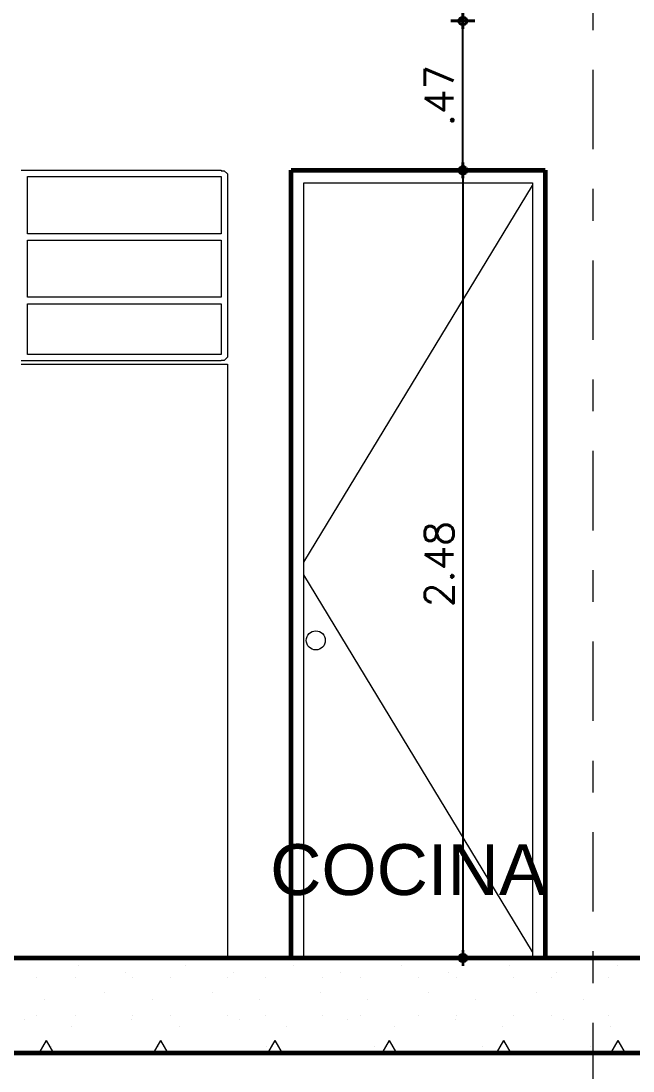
# Model space of a CAD drawing. Header units: metres. Extents: x -50 to 76, y -61 to 14.
# Drawn here: x 51.63 to 53.557, y -39.152 to -35.846 of the extents above; entities that cross this region are included whole.
import ezdxf

# ---------------------------------------------------------------- set-up
doc = ezdxf.new("R2010")
doc.units = ezdxf.units.M
doc.header["$MEASUREMENT"] = 0
doc.linetypes.add('CENTERX2', pattern=[4, 2.5, -0.5, 0.5, -0.5])
doc.linetypes.add('DASHDOT2', pattern=[0.5, 0.25, -0.125, 0, -0.125])
for name, color, linetype, lineweight in [('1 CALCAS', 255, 'Continuous', 60), ('1 MUEBLES', 46, 'Continuous', 18), ('1 PUERTAS', 251, 'Continuous', 18), ('1 TEXTOS', 4, 'Continuous', 20), ('COTAS', 251, 'Continuous', 35), ('EJES', 251, 'CENTERX2', 0)]:
    doc.layers.add(name, color=color, linetype=linetype, lineweight=lineweight)
doc.layers.add('Nuevo_1 PLACA 1ER PISO_Pluma_Nº__169', color=7, linetype='Continuous', lineweight=13, true_color=0x68b353)
doc.styles.add('cotas', font='romans.shx')
doc.styles.add('Estilo_Generado_1', font='arial.ttf')
doc.dimstyles.new('COT-50', dxfattribs={"dimscale": 0.5, "dimtxt": 0.18, "dimasz": 0.05, "dimexe": 0.08, "dimexo": 0.1, "dimgap": 0.06, "dimtad": 1, "dimzin": 4, "dimdsep": 46, "dimtxsty": 'cotas', "dimblk1": 'COTA', "dimblk2": 'COTA', "dimsah": 1, "dimcen": 0.09, "dimse1": 1, "dimse2": 1, "dimclrd": 256, "dimclre": 253, "dimclrt": 14, "dimadec": 0, "dimazin": 0, "dimtfac": 1, "dimtix": 1, "dimtmove": 0, "dimatfit": 3, "dimldrblk": 'COTA', "dimfxl": 1, "dimtfill": 1, "dimtfillclr": 256, "dimtolj": 1, "dimtzin": 12, "dimarcsym": 0})

# ---------------------------------------------------------------- blocks, each defined once
blk = doc.blocks.new('COTA')
for p, q in [((0, 1.5), (0, -1.5)), ((-1, 0), (1, 0))]:
    blk.add_line(p, q)
blk.add_circle((0, 0), 0.5)
blk = doc.blocks.new('*D923')
at = {"layer": 'COTAS', "lineweight": -2, "transparency": 16777216}
blk.add_line((53.0212, -36.3413), (53.0212, -38.7713), dxfattribs=at)
at = {"layer": 'Defpoints', "color": 0, "transparency": 16777216}
for p in [(53.2801, -36.3163), (53.0212, -38.7963), (53.2801, -38.7963)]:
    blk.add_point(p, dxfattribs=at)
at = {"layer": 'COTAS', "lineweight": -2, "transparency": 16777216, "xscale": 0.025, "yscale": 0.025, "zscale": 0.025}
for p, rotation in [((53.0212, -36.3163), 90), ((53.0212, -38.7963), 270)]:
    blk.add_blockref('COTA', p, dxfattribs=dict(at, rotation=rotation))
at = {"layer": 'COTAS', "color": 14, "transparency": 16777216, "insert": (52.9462, -37.5563), "char_height": 0.09, "attachment_point": 5, "rotation": 90, "style": 'cotas', "bg_fill": 3, "box_fill_scale": 1.25, "bg_fill_color": 256, "bg_fill_true_color": 13158600, "bg_fill_transparency": 0}
blk.add_mtext('\\A1;2.48', dxfattribs=at)
blk = doc.blocks.new('*D924')
at = {"layer": 'COTAS', "lineweight": -2, "transparency": 16777216}
blk.add_line((53.0212, -36.2913), (53.0212, -35.8713), dxfattribs=at)
at = {"layer": 'Defpoints', "color": 0, "transparency": 16777216}
for p in [(53.0212, -35.8463), (53.2801, -35.8463), (53.2801, -36.3163)]:
    blk.add_point(p, dxfattribs=at)
at = {"layer": 'COTAS', "lineweight": -2, "transparency": 16777216, "xscale": 0.025, "yscale": 0.025, "zscale": 0.025}
for p, rotation in [((53.0212, -35.8463), 90), ((53.0212, -36.3163), 270)]:
    blk.add_blockref('COTA', p, dxfattribs=dict(at, rotation=rotation))
at = {"layer": 'COTAS', "color": 14, "transparency": 16777216, "insert": (52.9462, -36.0813), "char_height": 0.09, "attachment_point": 5, "rotation": 90, "style": 'cotas', "bg_fill": 3, "box_fill_scale": 1.25, "bg_fill_color": 256, "bg_fill_true_color": 13158600, "bg_fill_transparency": 0}
blk.add_mtext('\\A1;.47', dxfattribs=at)
blk = doc.blocks.new('*D925')
at = {"layer": 'COTAS', "lineweight": -2, "transparency": 16777216}
blk.add_line((53.0212, -35.8213), (53.0212, -35.5713), dxfattribs=at)
at = {"layer": 'Defpoints', "color": 0, "transparency": 16777216}
for p in [(50.2801, -35.5463), (53.0212, -35.5463), (50.2801, -35.8463)]:
    blk.add_point(p, dxfattribs=at)
at = {"layer": 'COTAS', "lineweight": -2, "transparency": 16777216, "xscale": 0.025, "yscale": 0.025, "zscale": 0.025}
for p, rotation in [((53.0212, -35.5463), 90), ((53.0212, -35.8463), 270)]:
    blk.add_blockref('COTA', p, dxfattribs=dict(at, rotation=rotation))
at = {"layer": 'COTAS', "color": 14, "transparency": 16777216, "insert": (52.9462, -35.6963), "char_height": 0.09, "attachment_point": 5, "rotation": 90, "style": 'cotas', "bg_fill": 3, "box_fill_scale": 1.25, "bg_fill_color": 256, "bg_fill_true_color": 13158600, "bg_fill_transparency": 0}
blk.add_mtext('\\A1;.30', dxfattribs=at)

msp = doc.modelspace()

# ---------------------------------------------------------------- linework, layer by layer
at = {"layer": '1 CALCAS'}
for p, q in [((52.4801, -38.7963), (52.4801, -36.3163)), ((52.4801, -36.3163), (53.2801, -36.3163)), ((53.2801, -36.3163), (53.2801, -38.7963))]:
    msp.add_line(p, q, dxfattribs=at)
msp.add_lwpolyline([(48.6301, -38.7963), (59.7301, -38.7963), (59.7301, -39.0963), (48.6301, -39.0963)], close=True, dxfattribs=at)
at = {"layer": '1 MUEBLES'}
for p, q in [((51.6301, -36.9263), (52.2801, -36.9263)), ((52.2801, -36.9263), (52.2801, -38.7963))]:
    msp.add_line(p, q, dxfattribs=at)
msp.add_lwpolyline([(51.6301, -36.3163), (52.2601, -36.3163), (52.2601, -36.3178), (52.2701, -36.3178), (52.2801, -36.3278), (52.2801, -36.9048), (52.2701, -36.9148), (52.2601, -36.9148), (52.2601, -36.9163), (51.6301, -36.9163)], dxfattribs=at)
for points in [[(51.6501, -36.3363), (52.2601, -36.3363), (52.2601, -36.5163), (51.6501, -36.5163)], [(51.6501, -36.5363), (52.2601, -36.5363), (52.2601, -36.7163), (51.6501, -36.7163)], [(51.6501, -36.7363), (52.2601, -36.7363), (52.2601, -36.8963), (51.6501, -36.8963)]]:
    msp.add_lwpolyline(points, close=True, dxfattribs=at)
at = {"layer": '1 PUERTAS'}
for p, q in [((52.5201, -38.7963), (52.5201, -36.3563)), ((52.5201, -36.3563), (53.2401, -36.3563)), ((53.2401, -36.3563), (53.2401, -38.7963)), ((52.5201, -37.5506), (53.2401, -36.3641)), ((53.2401, -38.7766), (52.5201, -37.5901))]:
    msp.add_line(p, q, dxfattribs=at)
msp.add_circle((52.5581, -37.7963), 0.03, dxfattribs=at)
at = {"layer": 'EJES', "linetype": 'DASHDOT2'}
msp.add_line((53.4301, -30.0001), (53.4301, -40.1498), dxfattribs=at)
at = {"layer": 'Nuevo_1 PLACA 1ER PISO_Pluma_Nº__169', "color": 85, "linetype": 'Continuous', "lineweight": 13, "true_color": 0x68b353}
for p, q in [((51.8601, -38.7963), (51.8601, -38.7963)), ((51.9201, -38.7963), (51.9201, -38.7963)), ((52.2201, -38.7963), (52.2201, -38.7963)), ((52.2801, -38.7963), (52.2801, -38.7963)), ((52.5801, -38.7963), (52.5801, -38.7963)), ((52.6401, -38.7963), (52.6401, -38.7963)), ((52.9401, -38.7963), (52.9401, -38.7963)), ((53.0001, -38.7963), (53.0001, -38.7963)), ((53.3001, -38.7963), (53.3001, -38.7963)), ((53.3601, -38.7963), (53.3601, -38.7963)), ((51.8097, -38.8212), (51.8097, -38.8212)), ((51.9581, -38.8424), (51.9581, -38.8424)), ((52.1491, -38.8212), (52.1491, -38.8212)), ((52.2976, -38.8424), (52.2976, -38.8424)), ((52.4885, -38.8212), (52.4885, -38.8212)), ((52.637, -38.8424), (52.637, -38.8424)), ((52.8279, -38.8212), (52.8279, -38.8212)), ((52.9764, -38.8424), (52.9764, -38.8424)), ((53.1673, -38.8212), (53.1673, -38.8212)), ((53.3158, -38.8424), (53.3158, -38.8424)), ((53.5067, -38.8212), (53.5067, -38.8212)), ((51.6801, -38.8563), (51.6801, -38.8563)), ((51.8001, -38.8563), (51.8001, -38.8563)), ((51.9801, -38.8563), (51.9801, -38.8563)), ((52.1001, -38.8563), (52.1001, -38.8563)), ((52.2801, -38.8563), (52.2801, -38.8563)), ((52.4001, -38.8563), (52.4001, -38.8563)), ((52.5801, -38.8563), (52.5801, -38.8563)), ((52.7001, -38.8563), (52.7001, -38.8563)), ((52.8801, -38.8563), (52.8801, -38.8563)), ((53.0001, -38.8563), (53.0001, -38.8563)), ((53.1801, -38.8563), (53.1801, -38.8563)), ((53.3001, -38.8563), (53.3001, -38.8563)), ((53.4801, -38.8563), (53.4801, -38.8563)), ((51.8945, -38.906), (51.8945, -38.906)), ((52.2339, -38.906), (52.2339, -38.906)), ((52.5733, -38.906), (52.5733, -38.906)), ((52.9127, -38.906), (52.9127, -38.906)), ((53.2521, -38.906), (53.2521, -38.906)), ((51.7036, -38.9272), (51.7036, -38.9272)), ((52.043, -38.9272), (52.043, -38.9272)), ((52.3824, -38.9272), (52.3824, -38.9272)), ((52.7218, -38.9272), (52.7218, -38.9272)), ((53.0612, -38.9272), (53.0612, -38.9272)), ((53.4006, -38.9272), (53.4006, -38.9272)), ((51.6399, -38.9909), (51.6399, -38.9909)), ((51.6801, -38.9763), (51.6801, -38.9763)), ((51.8001, -38.9763), (51.8001, -38.9763)), ((51.9794, -38.9909), (51.9794, -38.9909)), ((51.9801, -38.9763), (51.9801, -38.9763)), ((52.1001, -38.9763), (52.1001, -38.9763)), ((52.2801, -38.9763), (52.2801, -38.9763)), ((52.3188, -38.9909), (52.3188, -38.9909)), ((52.4001, -38.9763), (52.4001, -38.9763)), ((52.5801, -38.9763), (52.5801, -38.9763)), ((52.6582, -38.9909), (52.6582, -38.9909)), ((52.7001, -38.9763), (52.7001, -38.9763)), ((52.8801, -38.9763), (52.8801, -38.9763)), ((52.9976, -38.9909), (52.9976, -38.9909)), ((53.0001, -38.9763), (53.0001, -38.9763)), ((53.1801, -38.9763), (53.1801, -38.9763)), ((53.3001, -38.9763), (53.3001, -38.9763)), ((53.337, -38.9909), (53.337, -38.9909)), ((53.4801, -38.9763), (53.4801, -38.9763)), ((51.7884, -39.0121), (51.7884, -39.0121)), ((52.1278, -39.0121), (52.1278, -39.0121)), ((52.4673, -39.0121), (52.4673, -39.0121)), ((52.8067, -39.0121), (52.8067, -39.0121)), ((53.1461, -39.0121), (53.1461, -39.0121)), ((53.4855, -39.0121), (53.4855, -39.0121)), ((51.6869, -39.0963), (51.7101, -39.0561)), ((51.7333, -39.0963), (51.7101, -39.0561)), ((52.0469, -39.0963), (52.0701, -39.0561)), ((52.0933, -39.0963), (52.0701, -39.0561)), ((52.4069, -39.0963), (52.4301, -39.0561)), ((52.4533, -39.0963), (52.4301, -39.0561)), ((52.7669, -39.0963), (52.7901, -39.0561)), ((52.8133, -39.0963), (52.7901, -39.0561)), ((53.1269, -39.0963), (53.1501, -39.0561)), ((53.1733, -39.0963), (53.1501, -39.0561)), ((53.4869, -39.0963), (53.5101, -39.0561)), ((53.5333, -39.0963), (53.5101, -39.0561)), ((51.7248, -39.0757), (51.7248, -39.0757)), ((52.0642, -39.0757), (52.0642, -39.0757)), ((52.4036, -39.0757), (52.4036, -39.0757)), ((52.743, -39.0757), (52.743, -39.0757)), ((53.0824, -39.0757), (53.0824, -39.0757)), ((53.4219, -39.0757), (53.4219, -39.0757))]:
    msp.add_line(p, q, dxfattribs=at)

# ---------------------------------------------------------------- texts
at = {"layer": '1 TEXTOS', "insert": (52.4144, -38.438), "char_height": 0.16, "attachment_point": 1, "style": 'Estilo_Generado_1'}
msp.add_mtext('\\A1;COCINA', dxfattribs=at)

# ---------------------------------------------------------------- next in the draw order: dimensions: what is measured, and where the dimension line sits
at = {"layer": 'COTAS'}
dim = msp.add_linear_dim(base=(53.0212, -38.7963), p1=(53.2801, -36.3163), p2=(53.2801, -38.7963), angle=90, dimstyle='COT-50', dxfattribs=at)
dim.commit()
dim.dimension.update_dxf_attribs({"geometry": '*D923', "text_midpoint": (52.9462, -37.5563)})

# ---------------------------------------------------------------- next in the draw order: dimensions: what is measured, and where the dimension line sits
dim = msp.add_linear_dim(base=(53.0212, -35.8463), p1=(53.2801, -36.3163), p2=(53.2801, -35.8463), angle=90, dimstyle='COT-50', dxfattribs=at)
dim.commit()
dim.dimension.update_dxf_attribs({"geometry": '*D924', "text_midpoint": (52.9462, -36.0813)})

# ---------------------------------------------------------------- next in the draw order: dimensions: what is measured, and where the dimension line sits
dim = msp.add_linear_dim(base=(53.0212, -35.5463), p1=(50.2801, -35.8463), p2=(50.2801, -35.5463), angle=90, dimstyle='COT-50', dxfattribs=at)
dim.commit()
dim.dimension.update_dxf_attribs({"geometry": '*D925', "text_midpoint": (52.9462, -35.6963)})

doc.saveas('drawing.dxf')
